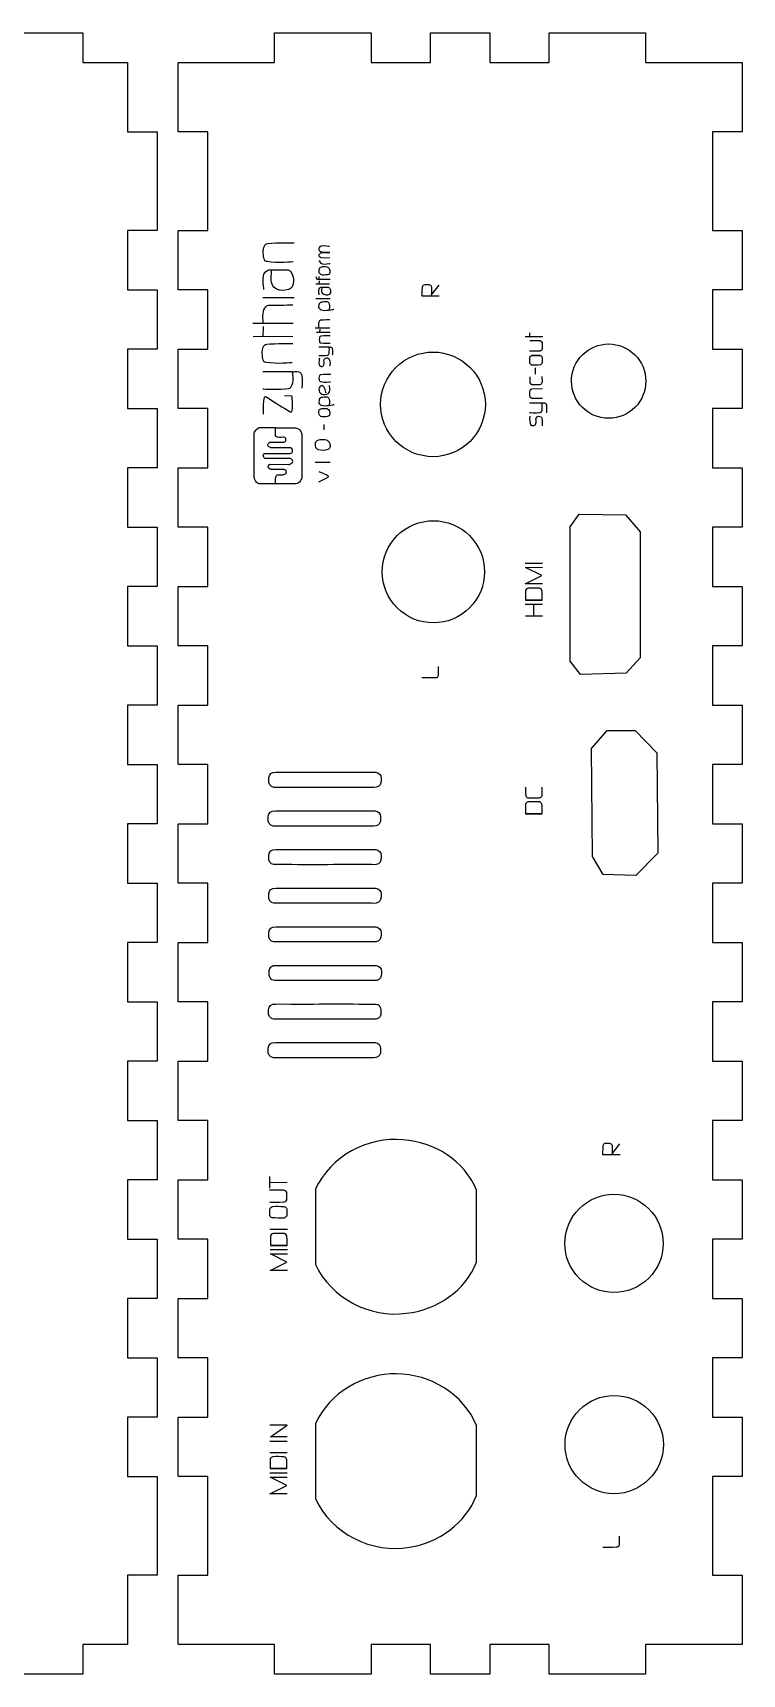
# Model space of a CAD drawing. Extents: x 0 to 409, y 1 to 167.
# Drawn here: x 142.4 to 214, y 0.6 to 166.6 of the extents above; entities that cross this region are included whole.
import ezdxf

# ---------------------------------------------------------------- set-up
doc = ezdxf.new("R2010")
doc.units = 0
doc.layers.add('Imprimir', color=7, linetype='CONTINUOUS')

msp = doc.modelspace()

# ---------------------------------------------------------------- linework, layer by layer
at = {"layer": 'Imprimir', "color": 5}
msp.add_lwpolyline([(139.915417, 166.614124), (147.41545, 166.614124), (147.41545, 163.614119), (151.915467, 163.614119), (151.915467, 156.614108), (154.915461, 156.614108), (154.915461, 146.614091), (151.915467, 146.614091), (151.915467, 140.614081), (154.915461, 140.614081), (154.915461, 134.614078), (151.915467, 134.614078), (151.915467, 128.61407), (154.915461, 128.61407), (154.915461, 122.614062), (151.915467, 122.614062), (151.915467, 116.614052), (154.915461, 116.614052), (154.915461, 110.614041), (151.915467, 110.614041), (151.915467, 104.614033), (154.915461, 104.614033), (154.915461, 98.614023), (151.915467, 98.614023), (151.915467, 92.614012), (154.915461, 92.614012), (154.915461, 86.614002), (151.915467, 86.614002), (151.915467, 80.613994), (154.915461, 80.613994), (154.915461, 74.613983), (151.915467, 74.613983), (151.915467, 68.613973), (154.915461, 68.613973), (154.915461, 62.613962), (151.915467, 62.613962), (151.915467, 56.613952), (154.915461, 56.613952), (154.915461, 50.613944), (151.915467, 50.613944), (151.915467, 44.613933), (154.915461, 44.613933), (154.915461, 38.613923), (151.915467, 38.613923), (151.915467, 32.613912), (154.915461, 32.613912), (154.915461, 26.613904), (151.915467, 26.613904), (151.915467, 20.613894), (154.915461, 20.613894), (154.915461, 10.613877), (151.915467, 10.613877), (151.915467, 3.613866), (147.41545, 3.613866), (147.41545, 0.61386), (139.915417, 0.61386)], dxfattribs=at)
for points in [[(214.044843, 110.614377), (214.044843, 104.614372), (211.044841, 104.614372), (211.044841, 98.614367), (214.044843, 98.614367), (214.044843, 92.614362), (211.044841, 92.614362), (211.044841, 86.614357), (214.044843, 86.614357), (214.044843, 80.614352), (211.044841, 80.614352), (211.044841, 74.614347), (214.044843, 74.614347), (214.044843, 68.614345), (211.044841, 68.614345), (211.044841, 62.61434), (214.044843, 62.61434), (214.044843, 56.614335), (211.044841, 56.614335), (211.044841, 50.61433), (214.044843, 50.61433), (214.044843, 44.614326), (211.044841, 44.614326), (211.044841, 38.614321), (214.044843, 38.614321), (214.044843, 32.614316), (211.044841, 32.614316), (211.044841, 26.614311), (214.044843, 26.614311), (214.044843, 20.614306), (211.044841, 20.614306), (211.044841, 10.614298), (214.044843, 10.614298), (214.044843, 3.614295), (204.294836, 3.614295), (204.294836, 0.614292), (194.544823, 0.614292), (194.544823, 3.614295), (188.544818, 3.614295), (188.544818, 0.614292), (182.544816, 0.614292), (182.544816, 3.614295), (176.544808, 3.614295), (176.544808, 0.614292), (166.794798, 0.614292), (166.794798, 3.614295), (157.044791, 3.614295), (157.044791, 10.614298), (160.044793, 10.614298), (160.044793, 20.614306), (157.044791, 20.614306), (157.044791, 26.614311), (160.044793, 26.614311), (160.044793, 32.614316), (157.044791, 32.614316), (157.044791, 38.614321), (160.044793, 38.614321), (160.044793, 44.614326), (157.044791, 44.614326), (157.044791, 50.61433), (160.044793, 50.61433), (160.044793, 56.614335), (157.044791, 56.614335), (157.044791, 62.61434), (160.044793, 62.61434), (160.044793, 68.614345), (157.044791, 68.614345), (157.044791, 74.614347), (160.044793, 74.614347), (160.044793, 80.614352), (157.044791, 80.614352), (157.044791, 86.614357), (160.044793, 86.614357), (160.044793, 92.614362), (157.044791, 92.614362), (157.044791, 98.614367), (160.044793, 98.614367), (160.044793, 104.614372), (157.044791, 104.614372), (157.044791, 110.614377), (160.044793, 110.614377), (160.044793, 116.614382), (157.044791, 116.614382), (157.044791, 122.614384), (160.044793, 122.614384), (160.044793, 128.614389), (157.044791, 128.614389), (157.044791, 134.614394), (160.044793, 134.614394), (160.044793, 140.614399), (157.044791, 140.614399), (157.044791, 146.614403), (160.044793, 146.614403), (160.044793, 156.614411), (157.044791, 156.614411), (157.044791, 163.614416), (166.794798, 163.614416), (166.794798, 166.614419), (176.544808, 166.614419), (176.544808, 163.614416), (182.544816, 163.614416), (182.544816, 166.614419), (188.544818, 166.614419), (188.544818, 163.614416), (194.544823, 163.614416), (194.544823, 166.614419), (204.294836, 166.614419), (204.294836, 163.614416), (214.044843, 163.614416), (214.044843, 156.614411), (211.044841, 156.614411), (211.044841, 146.614403), (214.044843, 146.614403), (214.044843, 140.614399), (211.044841, 140.614399), (211.044841, 134.614394), (214.044843, 134.614394), (214.044843, 128.614389), (211.044841, 128.614389), (211.044841, 122.614384), (214.044843, 122.614384), (214.044843, 116.614382), (211.044841, 116.614382), (211.044841, 110.614377), (214.044843, 110.614377)], [(200.555507, 127.631378), (200.555507, 127.631378)], [(182.802756, 123.747224), (182.802756, 123.747224)], [(202.254197, 117.875864), (203.727727, 116.146068), (203.727722, 103.396764), (202.318256, 101.859161), (197.705452, 101.731032), (196.680384, 103.076442), (196.680384, 116.658555), (197.577318, 117.939898), (202.254197, 117.875864)], [(182.844527, 106.93556), (182.844527, 106.93556)], [(205.433193, 93.795143), (205.54004, 83.661915), (203.296015, 81.381116), (199.983406, 81.506364), (198.914822, 83.322955), (198.807962, 94.222484), (200.410837, 96.039064), (203.242596, 96.03912), (205.433193, 93.795143)], [(177.558621, 91.240349), (177.558621, 91.240346)], [(177.502326, 87.333682), (177.502326, 87.333682)], [(177.558621, 83.427058), (177.558621, 83.427058)], [(177.558621, 79.520414), (177.558621, 79.520414)], [(177.558621, 75.613761), (177.558621, 75.613758)], [(177.599512, 71.707128), (177.599512, 71.707125)], [(177.54322, 67.800467), (177.54322, 67.800467)], [(177.502326, 63.893837), (177.502326, 63.893834)], [(187.196239, 49.573961), (187.196239, 49.573961)], [(201.092861, 39.212767), (201.092861, 39.212767)], [(187.196239, 25.764274), (187.196239, 25.764274)], [(201.112284, 18.864291), (201.112284, 18.864291)]]:
    msp.add_lwpolyline(points, close=True, dxfattribs=at)
at = {"layer": 'Imprimir', "color": 7}
for points in [[(171.406795, 144.310595), (171.519048, 144.397887), (172.379657, 144.404378)], [(172.367186, 143.836688), (171.506577, 143.849105)], [(170.957785, 141.965809), (171.057564, 141.716352), (172.404603, 141.716352)], [(170.960926, 141.231579), (172.345556, 141.242022), (172.345556, 141.242022), (172.345556, 141.242022)], [(171.294544, 141.703878), (171.294544, 141.978283)], [(171.313156, 141.231579), (171.325292, 141.538383)], [(165.61941, 139.84457), (168.759135, 139.84457)], [(170.969167, 139.743563), (172.415556, 139.743563)], [(183.443276, 139.991032), (181.709726, 139.991032)], [(182.631165, 140.065906), (183.430785, 141.093533)], [(171.282072, 138.822784), (171.307021, 139.184509)], [(164.596352, 137.234014), (168.68858, 137.234014)], [(165.654688, 135.893459), (165.689966, 136.916514)], [(170.882214, 136.791151), (172.392752, 136.791151)], [(171.031481, 136.32794), (172.416112, 136.338382), (172.416112, 136.338382), (172.416112, 136.338382)], [(171.383712, 136.32794), (171.395847, 136.634744)], [(192.584059, 135.919059), (192.584059, 136.289476)], [(164.63163, 135.893459), (168.653302, 135.928737), (168.653302, 135.928737), (168.653302, 135.928737)], [(172.312883, 134.806706), (171.293985, 134.806706), (171.281849, 134.806706), (171.281849, 134.806706)], [(193.862881, 135.90142), (193.862881, 135.918918)], [(172.628255, 134.02131), (172.628255, 134.02131), (172.628255, 134.02131)], [(192.56642, 134.446226), (193.651214, 134.446226)], [(168.618024, 132.330403), (165.654688, 132.330403), (165.61941, 132.330403), (165.61941, 132.330403)], [(192.584059, 131.835671), (192.584059, 131.227115)], [(193.157323, 132.09142), (193.157323, 132.717615)], [(193.862881, 131.350587), (193.845242, 131.862115)], [(168.547469, 129.860959), (167.806632, 129.896237), (167.806632, 129.896237)], [(169.535246, 130.672348), (169.535246, 130.672348), (169.535246, 130.672348)], [(171.294544, 129.181481), (171.319492, 129.543205)], [(192.786906, 130.609754), (193.8717, 130.636283)], [(192.804545, 131.041921), (193.615937, 131.041921)], [(193.862881, 129.630809), (192.8751, 129.630809)], [(192.5576, 129.189837), (193.818784, 129.189837)], [(165.303451, 126.712093), (166.902519, 126.703344)], [(166.900787, 125.810336), (166.900787, 126.667925), (168.854972, 126.667925)], [(171.818393, 126.44988), (171.818393, 126.986215)], [(164.7292, 121.623344), (164.7292, 126.084826)], [(166.314605, 125.215045), (167.741809, 125.215045)], [(168.439744, 124.65362), (166.416615, 124.65362)], [(169.535238, 126.049491), (169.535238, 121.543842)], [(165.789356, 124.061716), (168.342564, 124.061716)], [(168.413238, 123.558118), (165.807023, 123.558118)], [(166.363608, 123.001548), (168.280721, 122.95738)], [(167.741809, 122.46256), (166.451952, 122.453811)], [(167.04387, 121.923656), (167.653459, 121.923656)], [(168.907979, 120.987271), (165.223941, 120.987271)], [(193.854293, 110.872802), (192.101893, 110.872802), (193.810639, 111.727174), (192.145547, 112.550359), (193.866767, 112.556568)], [(192.134267, 108.821329), (193.854062, 108.821329)], [(193.007392, 107.648357), (193.007392, 108.803718)], [(192.143086, 107.639523), (193.862881, 107.639523)], [(183.373415, 101.790423), (183.373415, 102.510428)], [(201.710397, 53.154872), (199.97685, 53.154872)], [(200.898286, 53.229845), (201.697906, 54.257481)], [(166.330452, 49.777829), (166.330452, 50.931545)], [(166.330452, 50.345333), (168.082852, 50.357807)], [(166.293035, 49.553324), (166.293035, 49.553324), (166.293035, 49.553324)], [(168.089089, 41.43367), (166.336689, 41.43367), (168.045435, 42.288044), (166.380343, 43.111233), (168.10156, 43.11747)], [(168.082852, 24.611202), (166.367872, 24.617439), (168.082852, 25.796098), (166.317981, 25.796101), (166.317981, 25.796101), (166.317981, 25.796101)], [(168.07038, 18.848868), (166.317981, 18.848868), (168.026723, 19.703242), (166.361635, 20.52643), (168.082852, 20.532667)], [(201.661387, 13.861879), (201.661387, 14.581905)]]:
    msp.add_lwpolyline(points, dxfattribs=at)
for points in [[(171.481634, 142.165453), (171.481631, 142.16534)], [(192.601698, 133.20267), (192.601698, 133.20267)], [(192.764159, 133.97881), (193.615928, 133.97881)], [(171.469163, 127.821988), (171.46916, 127.821875)], [(171.194764, 124.454371), (171.194764, 124.454287)], [(192.163186, 109.243025), (193.834515, 109.243025)], [(192.163186, 109.243025), (192.163186, 109.243025)], [(192.163186, 87.62167), (193.834515, 87.62167)], [(192.163186, 87.62167), (192.163186, 87.62167)], [(166.567431, 46.759466), (166.567431, 46.759463)], [(166.380343, 43.984312), (168.051669, 43.984312)], [(166.380343, 43.984312), (166.380343, 43.984312)], [(166.361635, 21.39951), (168.032961, 21.39951)], [(166.361635, 21.39951), (166.361635, 21.39951)]]:
    msp.add_lwpolyline(points, close=True, dxfattribs=at)
for points in [[(165.760521, 143.689848), (165.636572, 144.02033), (165.600956, 144.715556), (165.760521, 145.030403)], [(165.760521, 145.030403), (165.855167, 145.217149), (165.905499, 145.287056), (166.113299, 145.312625)], [(166.113299, 145.312625), (166.95985, 145.416822), (168.759135, 145.383181), (168.759135, 145.383181)], [(171.331961, 144.572667), (171.272372, 144.682536), (171.269115, 144.795001), (171.319486, 144.909414)], [(171.319486, 144.909414), (171.351668, 144.98251), (171.430837, 145.033761), (171.506574, 145.059077)], [(171.481631, 144.460399), (171.422757, 144.481001), (171.36169, 144.517831), (171.331961, 144.572667)], [(172.379657, 144.404378), (172.379657, 144.404378), (171.752554, 144.365713), (171.481631, 144.460399)], [(171.506574, 145.059077), (171.774807, 145.148767), (172.354711, 145.034241), (172.354711, 145.034241)], [(166.078021, 143.478181), (165.841423, 143.525482), (165.845247, 143.463788), (165.760521, 143.689848)], [(168.68858, 143.442903), (168.68858, 143.442903), (167.033329, 143.28723), (166.078021, 143.478181)], [(171.307015, 142.352425), (171.307015, 142.352425), (171.246834, 142.662813), (171.319489, 142.788966)], [(171.344435, 143.973819), (171.289277, 144.08112), (171.301562, 144.228779), (171.406795, 144.310595)], [(171.294544, 143.599706), (171.294544, 143.599706), (171.411313, 143.334361), (171.531523, 143.275433)], [(171.319489, 142.788966), (171.370738, 142.877951), (171.440481, 142.909362), (171.581414, 142.951103)], [(171.506577, 143.849105), (171.506577, 143.849105), (171.375606, 143.91317), (171.344435, 143.973819)], [(171.531523, 143.275433), (171.796673, 143.145441), (172.417077, 143.300268), (172.417077, 143.300268)], [(171.581414, 142.951103), (171.72235, 142.992844), (171.834093, 142.986127), (172.080318, 142.951046)], [(172.080318, 142.951046), (172.192287, 142.935242), (172.321327, 142.797179), (172.354714, 142.689116)], [(165.725244, 140.655987), (165.725244, 140.655987), (165.509042, 141.73814), (165.725244, 142.208209)], [(165.725244, 142.208209), (165.815848, 142.4052), (166.002905, 142.615371), (166.219132, 142.631543)], [(166.219132, 142.631543), (166.860996, 142.679549), (167.465254, 142.653274), (168.159413, 142.631543)], [(166.536632, 141.185154), (166.363486, 141.609983), (166.501355, 142.560987), (166.501355, 142.560987)], [(166.995244, 140.691265), (166.790655, 140.784088), (166.621423, 140.9771), (166.536632, 141.185154)], [(168.159413, 142.631543), (168.392712, 142.624205), (168.539764, 142.322284), (168.618024, 142.102376)], [(168.618024, 142.102376), (168.748188, 141.736616), (168.764136, 141.281448), (168.582746, 140.938209)], [(171.481631, 142.16534), (171.389562, 142.213572), (171.307015, 142.352425), (171.307015, 142.352425)], [(172.142681, 142.140335), (171.875038, 142.122273), (171.676963, 142.063006), (171.481634, 142.165453)], [(172.34224, 142.265049), (172.307295, 142.184079), (172.230672, 142.14629), (172.142681, 142.140335)], [(172.354714, 142.689116), (172.396466, 142.554016), (172.398275, 142.394899), (172.34224, 142.265049)], [(181.809678, 141.065508), (181.836235, 141.097597), (181.86917, 141.130589), (181.90963, 141.140467)], [(181.90963, 141.140467), (182.060133, 141.177212), (182.230849, 141.166431), (182.387531, 141.152884)], [(182.387531, 141.152884), (182.433572, 141.148933), (182.477557, 141.126073), (182.515595, 141.099798)], [(168.194691, 140.655987), (167.812531, 140.537905), (167.359499, 140.526024), (166.995244, 140.691265)], [(168.582746, 140.938209), (168.508017, 140.796788), (168.347503, 140.703203), (168.194691, 140.655987)], [(171.301732, 140.120696), (171.301732, 140.120696), (171.219238, 140.533587), (171.301732, 140.71294)], [(171.301732, 140.71294), (171.336304, 140.788124), (171.407678, 140.868303), (171.49018, 140.874484)], [(171.49018, 140.874484), (171.73509, 140.892546), (171.965648, 140.882668), (172.230511, 140.874484)], [(171.531526, 139.409016), (171.719226, 139.423692), (171.892581, 139.448471), (172.105266, 139.433852)], [(171.611324, 140.322711), (171.545258, 140.484763), (171.597862, 140.847616), (171.597862, 140.847616)], [(171.78631, 140.134243), (171.708247, 140.169634), (171.643675, 140.243294), (171.611324, 140.322711)], [(172.24397, 140.120696), (172.098152, 140.075654), (171.925296, 140.071082), (171.78631, 140.134243)], [(172.230511, 140.874484), (172.319527, 140.870815), (172.375638, 140.756486), (172.405497, 140.672582)], [(172.392035, 140.228336), (172.363522, 140.174403), (172.302277, 140.138674), (172.24397, 140.120696)], [(172.405497, 140.672582), (172.455163, 140.532995), (172.461247, 140.359315), (172.392035, 140.228336)], [(181.709726, 139.991032), (181.709726, 139.991032), (181.713677, 140.536934), (181.728466, 140.809392)], [(181.728466, 140.809392), (181.730441, 140.845911), (181.728183, 140.883447), (181.737835, 140.918696)], [(181.737835, 140.918696), (181.75237, 140.97119), (181.774948, 141.023542), (181.809678, 141.065508)], [(182.515595, 141.099798), (182.556819, 141.07135), (182.593739, 141.0339), (182.618671, 140.990466)], [(182.618671, 140.990466), (182.637043, 140.958462), (182.648005, 140.921124), (182.649904, 140.884265)], [(182.649904, 140.884265), (182.663846, 140.613755), (182.631165, 140.065906), (182.631165, 140.065906)], [(165.654688, 137.234014), (165.654688, 137.234014), (165.5387, 138.19024), (165.725244, 138.609848)], [(165.725244, 138.609848), (165.813065, 138.807403), (165.967689, 139.071874), (166.183855, 139.068459)], [(166.183855, 139.068459), (166.971068, 139.056041), (168.653302, 139.103737), (168.653302, 139.103737)], [(171.494106, 138.573356), (171.394588, 138.618117), (171.282072, 138.822784), (171.282072, 138.822784)], [(171.307021, 139.184509), (171.307021, 139.184509), (171.426017, 139.400747), (171.531526, 139.409016)], [(172.791255, 138.635615), (172.791255, 138.635615), (171.858167, 138.409583), (171.494106, 138.573356)], [(172.105266, 139.433852), (172.208294, 139.426796), (172.269421, 139.29387), (172.304826, 139.19687)], [(172.304826, 139.19687), (172.37467, 139.005495), (172.304826, 138.585718), (172.304826, 138.585718)], [(171.272872, 136.791151), (171.272872, 136.791151), (171.230056, 137.213666), (171.298921, 137.399086)], [(171.298921, 137.399086), (171.331337, 137.486378), (171.388413, 137.603246), (171.468203, 137.60175)], [(171.468203, 137.60175), (171.758782, 137.596106), (172.379736, 137.617272), (172.379736, 137.617272)], [(165.654688, 133.49457), (165.530739, 133.825052), (165.495122, 134.520278), (165.654688, 134.835126)], [(165.654688, 134.835126), (165.749334, 135.021872), (165.799666, 135.091778), (166.007466, 135.117348)], [(166.007466, 135.117348), (166.854017, 135.221544), (168.653302, 135.187903), (168.653302, 135.187903)], [(171.383943, 135.304772), (171.340803, 135.44275), (171.328407, 135.732987), (171.383943, 135.86439)], [(171.383943, 135.86439), (171.416887, 135.942368), (171.434404, 135.971522), (171.506729, 135.982218)], [(171.49445, 135.216464), (171.412103, 135.236502), (171.413432, 135.210255), (171.383943, 135.304772)], [(172.403067, 135.202071), (172.403067, 135.202071), (171.82695, 135.137075), (171.49445, 135.216464)], [(171.506729, 135.982218), (171.801375, 136.025708), (172.427623, 136.011625), (172.427623, 136.011625)], [(172.288618, 134.806762), (172.288618, 134.806762), (172.456503, 134.849406), (172.53121, 134.806762)], [(172.300748, 134.205064), (172.358332, 134.389327), (172.312883, 134.806706), (172.312883, 134.806706)], [(172.53121, 134.806762), (172.56819, 134.785596), (172.600341, 134.740468), (172.61612, 134.689781)], [(172.61612, 134.689781), (172.679893, 134.484916), (172.628255, 134.02131), (172.628255, 134.02131)], [(192.125448, 135.90142), (192.160725, 135.90142), (193.862881, 135.90142), (193.862881, 135.90142)], [(193.571839, 135.469282), (193.244253, 135.469282), (192.575239, 135.460533), (192.575239, 135.460533)], [(193.739409, 135.407531), (193.690457, 135.441398), (193.631368, 135.469282), (193.571839, 135.469282)], [(193.651214, 134.446226), (193.651214, 134.446226), (193.727792, 134.492595), (193.757048, 134.525587)], [(193.853861, 135.275254), (193.849712, 135.33342), (193.787355, 135.374342), (193.739409, 135.407531)], [(193.757048, 134.525587), (193.799872, 134.573875), (193.854538, 134.628767), (193.853861, 134.693283)], [(193.853861, 134.693283), (193.851039, 134.951206), (193.86865, 135.067002), (193.853861, 135.275254)], [(165.972188, 133.282903), (165.73559, 133.330204), (165.739414, 133.26851), (165.654688, 133.49457)], [(168.582746, 133.247626), (168.582746, 133.247626), (166.927496, 133.091952), (165.972188, 133.282903)], [(171.331961, 133.696444), (171.331961, 133.696444), (171.213887, 133.235264), (171.307012, 133.035394)], [(171.281849, 133.987866), (171.281849, 133.987866), (171.88699, 133.948778), (172.167319, 134.004517)], [(171.307012, 133.035394), (171.347054, 132.949458), (171.437176, 132.870125), (171.53152, 132.860784)], [(171.53152, 132.860784), (171.651789, 132.84893), (171.722054, 132.9299), (171.78097, 133.035423)], [(171.78097, 133.035423), (171.872535, 133.199422), (171.710646, 133.422349), (171.805919, 133.584204)], [(171.805919, 133.584204), (171.868228, 133.690065), (172.023992, 133.765532), (172.142681, 133.733866)], [(172.142681, 133.733866), (172.272034, 133.69935), (172.341303, 133.537863), (172.37966, 133.409593)], [(172.167319, 134.004517), (172.23523, 134.018064), (172.273609, 134.118253), (172.300748, 134.205064)], [(172.37966, 133.409593), (172.427364, 133.250053), (172.354711, 132.91068), (172.354711, 132.91068)], [(192.601698, 133.20267), (192.540822, 133.402343), (192.610503, 133.828865), (192.610503, 133.828865)], [(192.681064, 133.088116), (192.650367, 133.122971), (192.615244, 133.158249), (192.601698, 133.20267)], [(192.610503, 133.828865), (192.610503, 133.828865), (192.614708, 133.881443), (192.62992, 133.901283)], [(192.62992, 133.901283), (192.661376, 133.94229), (192.764159, 133.97881), (192.764159, 133.97881)], [(192.769259, 133.008727), (192.729742, 133.011549), (192.707201, 133.058427), (192.681064, 133.088116)], [(193.633567, 133.026225), (193.357105, 132.989028), (193.056959, 132.996394), (192.769259, 133.008727)], [(193.615928, 133.97881), (193.615928, 133.97881), (193.705886, 133.97881), (193.7394, 133.952281)], [(193.74822, 133.096781), (193.717573, 133.064015), (193.67804, 133.032208), (193.633567, 133.026225)], [(193.7394, 133.952281), (193.794885, 133.910089), (193.833581, 133.836683), (193.836414, 133.767058)], [(193.836414, 133.264364), (193.829923, 133.20157), (193.791332, 133.142896), (193.74822, 133.096781)], [(193.836414, 133.767058), (193.843046, 133.604357), (193.853235, 133.427037), (193.836414, 133.264364)], [(168.547469, 132.330403), (168.547469, 132.330403), (169.035741, 132.420404), (169.253024, 132.330403)], [(168.582746, 131.060403), (168.750228, 131.449362), (168.618024, 132.330403), (168.618024, 132.330403)], [(169.253024, 132.330403), (169.360573, 132.285869), (169.454079, 132.190449), (169.499969, 132.083459)], [(169.499969, 132.083459), (169.685448, 131.651038), (169.535246, 130.672348), (169.535246, 130.672348)], [(171.351657, 131.389108), (171.305708, 131.527001), (171.292506, 131.817013), (171.351657, 131.948331)], [(171.351657, 131.948331), (171.386743, 132.026252), (171.4054, 132.055406), (171.482433, 132.066074)], [(171.469355, 131.300885), (171.381649, 131.320923), (171.383065, 131.294676), (171.351657, 131.389108)], [(172.4371, 131.286492), (172.4371, 131.286492), (171.82349, 131.22158), (171.469355, 131.300885)], [(171.482433, 132.066074), (171.796253, 132.109536), (172.463254, 132.095453), (172.463254, 132.095453)], [(192.584059, 131.227115), (192.584059, 131.227115), (192.63583, 131.120802), (192.681073, 131.086004)], [(193.783506, 131.121281), (193.837498, 131.181508), (193.862881, 131.350587), (193.862881, 131.350587)], [(165.689966, 128.061792), (165.689966, 128.061792), (165.592633, 130.012174), (165.901632, 129.825681)], [(165.61941, 130.601792), (165.61941, 130.601792), (167.379388, 130.51927), (168.194691, 130.63707)], [(165.901632, 129.825681), (166.971523, 129.179928), (167.620112, 128.711101), (168.37108, 128.273459)], [(168.194691, 130.63707), (168.392198, 130.665603), (168.503823, 130.8771), (168.582746, 131.060403)], [(168.37108, 128.273459), (168.75583, 128.049233), (168.547469, 129.860959), (168.547469, 129.860959)], [(171.269598, 130.565837), (171.254951, 130.374575), (171.386717, 130.156276), (171.556468, 130.066925)], [(171.56894, 130.940007), (171.409862, 130.954401), (171.281798, 130.725095), (171.269598, 130.565837)], [(171.319492, 129.543205), (171.319492, 129.543205), (171.438488, 129.759444), (171.544, 129.767713)], [(171.544, 129.767713), (171.7317, 129.782388), (171.905052, 129.807167), (172.117738, 129.792548)], [(171.556468, 130.066925), (171.741002, 129.969784), (171.994263, 130.022192), (172.180098, 130.116822)], [(171.99301, 130.154244), (171.99301, 130.154244), (171.865369, 130.913281), (171.56894, 130.940007)], [(172.117738, 129.792548), (172.220766, 129.785493), (172.281892, 129.652566), (172.3173, 129.555566)], [(172.180098, 130.116822), (172.248409, 130.15162), (172.30248, 130.219804), (172.329769, 130.291432)], [(172.3173, 129.555566), (172.387141, 129.364191), (172.3173, 128.944414), (172.3173, 128.944414)], [(172.329769, 130.291432), (172.406736, 130.493504), (172.342243, 130.940007), (172.342243, 130.940007)], [(192.592878, 129.877754), (192.592878, 129.877754), (192.570978, 130.246534), (192.610517, 130.424559)], [(192.689892, 129.683726), (192.626245, 129.732155), (192.592878, 129.877754), (192.592878, 129.877754)], [(192.610517, 130.424559), (192.620225, 130.468276), (192.6327, 130.515463), (192.663434, 130.548032)], [(192.663434, 130.548032), (192.695003, 130.581503), (192.786906, 130.609754), (192.786906, 130.609754)], [(192.681073, 131.086004), (192.715713, 131.059475), (192.804545, 131.041921), (192.804545, 131.041921)], [(192.8751, 129.630809), (192.8751, 129.630809), (192.729872, 129.653387), (192.689892, 129.683726)], [(193.615937, 131.041921), (193.615937, 131.041921), (193.742251, 131.075251), (193.783506, 131.121281)], [(171.294544, 128.00896), (171.294544, 128.00896), (171.234362, 128.319348), (171.307018, 128.445502)], [(171.506577, 128.932053), (171.40706, 128.976813), (171.294544, 129.181481), (171.294544, 129.181481)], [(171.46916, 127.821875), (171.377091, 127.870107), (171.294544, 128.00896), (171.294544, 128.00896)], [(171.307018, 128.445502), (171.358264, 128.534486), (171.428009, 128.565898), (171.568943, 128.607638)], [(172.130206, 127.79687), (171.862564, 127.778808), (171.664489, 127.719541), (171.469163, 127.821988)], [(172.803727, 128.994311), (172.803727, 128.994311), (171.870641, 128.768279), (171.506577, 128.932053)], [(171.568943, 128.607638), (171.709876, 128.649379), (171.821619, 128.642662), (172.067847, 128.607582)], [(172.067847, 128.607582), (172.179815, 128.591777), (172.308853, 128.453714), (172.342243, 128.345651)], [(172.329769, 127.921584), (172.294824, 127.840615), (172.218198, 127.802825), (172.130206, 127.79687)], [(172.342243, 128.345651), (172.383992, 128.210552), (172.385801, 128.051435), (172.329769, 127.921584)], [(192.587555, 127.832348), (192.587555, 127.832348), (192.540681, 127.359711), (192.607565, 127.110113)], [(192.56642, 128.210865), (192.56642, 128.210865), (193.228431, 128.163056), (193.5542, 128.210865)], [(193.308803, 127.784145), (193.355079, 127.819648), (193.419501, 127.829441), (193.477834, 127.829441)], [(193.477834, 127.829441), (193.56657, 127.829441), (193.664566, 127.814484), (193.734964, 127.760523)], [(193.5542, 128.210865), (193.614935, 128.219896), (193.682448, 128.225823), (193.730589, 128.263781)], [(193.730589, 128.263781), (193.778056, 128.301345), (193.816486, 128.360697), (193.82138, 128.421036)], [(193.82138, 129.189837), (193.82138, 129.189837), (194.023533, 129.223591), (194.109825, 129.181088)], [(193.82138, 128.421036), (193.843619, 128.695017), (193.82138, 129.189837), (193.82138, 129.189837)], [(194.109825, 129.181088), (194.184789, 129.144174), (194.259505, 129.070119), (194.268575, 128.987061)], [(194.268575, 128.987061), (194.298573, 128.712374), (194.286214, 128.193311), (194.286214, 128.193311)], [(164.7292, 126.084826), (164.7292, 126.084826), (164.806469, 126.332871), (164.888223, 126.429391)], [(164.888223, 126.429391), (164.996441, 126.557153), (165.303451, 126.712093), (165.303451, 126.712093)], [(168.854972, 126.667925), (168.854972, 126.667925), (169.185593, 126.599119), (169.305537, 126.491226)], [(169.305537, 126.491226), (169.42893, 126.380228), (169.535238, 126.049491), (169.535238, 126.049491)], [(192.607565, 127.110113), (192.623962, 127.048871), (192.650674, 126.984948), (192.699553, 126.94538)], [(192.699553, 126.94538), (192.72721, 126.923085), (192.761328, 126.919134), (192.801567, 126.913856)], [(192.801567, 126.913856), (192.868496, 126.905107), (192.93888, 126.896358), (193.004084, 126.913856)], [(193.004084, 126.913856), (193.064663, 126.930225), (193.128838, 126.958193), (193.167014, 127.007949)], [(193.167014, 127.007949), (193.210013, 127.063998), (193.212647, 127.142597), (193.221867, 127.212645)], [(193.221867, 127.212645), (193.240183, 127.351752), (193.185556, 127.498028), (193.221867, 127.633551)], [(193.221867, 127.633551), (193.236881, 127.689544), (193.26282, 127.748867), (193.308803, 127.784145)], [(193.734964, 127.760523), (193.775855, 127.72914), (193.799003, 127.676421), (193.812279, 127.626608)], [(193.812279, 127.626608), (193.876526, 127.385562), (193.844601, 126.878211), (193.844601, 126.878211)], [(166.150753, 124.807121), (166.110073, 124.877564), (166.119618, 124.976031), (166.150753, 125.051187)], [(166.150753, 125.051187), (166.18031, 125.122561), (166.314605, 125.215045), (166.314605, 125.215045)], [(166.416615, 124.65362), (166.416615, 124.65362), (166.201917, 124.718503), (166.150753, 124.807121)], [(167.052707, 125.722622), (166.996226, 125.737862), (166.900787, 125.810336), (166.900787, 125.810336)], [(167.777146, 125.722622), (167.777146, 125.722622), (167.285958, 125.660109), (167.052707, 125.722622)], [(167.741809, 125.215045), (167.741809, 125.215045), (167.885691, 125.284754), (167.9185, 125.351556)], [(167.9185, 125.581256), (167.893015, 125.642809), (167.777146, 125.722622), (167.777146, 125.722622)], [(167.9185, 125.351556), (167.952251, 125.420277), (167.9478, 125.510503), (167.9185, 125.581256)], [(168.589932, 124.485754), (168.563121, 124.555887), (168.439744, 124.65362), (168.439744, 124.65362)], [(170.970256, 124.641372), (170.970256, 124.641372), (170.886583, 125.000556), (170.945308, 125.165204)], [(170.945308, 125.165204), (170.982891, 125.270558), (171.067318, 125.369844), (171.169815, 125.414661)], [(171.194764, 124.454287), (171.102957, 124.486855), (170.970256, 124.641372), (170.970256, 124.641372)], [(171.169815, 125.414661), (171.451719, 125.537935), (171.810731, 125.525179), (172.092787, 125.402243)], [(172.092787, 125.402243), (172.208701, 125.351725), (172.306101, 125.244565), (172.354711, 125.127838)], [(172.367186, 124.666377), (172.332362, 124.578972), (172.254308, 124.503365), (172.167623, 124.466789)], [(172.354711, 125.127838), (172.413862, 124.985796), (172.424138, 124.809322), (172.367186, 124.666377)], [(165.674506, 123.752485), (165.654863, 123.811187), (165.643346, 123.880275), (165.665672, 123.938018)], [(165.665672, 123.938018), (165.686698, 123.992402), (165.789356, 124.061716), (165.789356, 124.061716)], [(165.807023, 123.558118), (165.807023, 123.558118), (165.699395, 123.678119), (165.674506, 123.752485)], [(166.17808, 122.824848), (166.210147, 122.904012), (166.363608, 123.001548), (166.363608, 123.001548)], [(168.280721, 122.95738), (168.280721, 122.95738), (168.535751, 123.044671), (168.598768, 123.151746)], [(168.342564, 124.061716), (168.342564, 124.061716), (168.542959, 124.134698), (168.589932, 124.22072)], [(168.607602, 123.36378), (168.574308, 123.449124), (168.413238, 123.558118), (168.413238, 123.558118)], [(168.589932, 124.22072), (168.632268, 124.298246), (168.621462, 124.403233), (168.589932, 124.485754)], [(168.598768, 123.151746), (168.634647, 123.212706), (168.633307, 123.297881), (168.607602, 123.36378)], [(170.907893, 123.182057), (172.404603, 123.206893), (172.404603, 123.206893), (172.404603, 123.206893)], [(172.167623, 124.466789), (171.868804, 124.340749), (171.500411, 124.345857), (171.194764, 124.454371)], [(164.967737, 121.163942), (164.853572, 121.293313), (164.7292, 121.623344), (164.7292, 121.623344)], [(166.186914, 122.603981), (166.148549, 122.666889), (166.150414, 122.756551), (166.17808, 122.824848)], [(166.451952, 122.453811), (166.451952, 122.453811), (166.239783, 122.517283), (166.186914, 122.603981)], [(166.911353, 120.925324), (166.911353, 120.925324), (166.847204, 121.465638), (166.920187, 121.720456)], [(166.920187, 121.720456), (166.942031, 121.796685), (167.04387, 121.923656), (167.04387, 121.923656)], [(167.653459, 121.923656), (167.653459, 121.923656), (167.904211, 121.982584), (167.962673, 122.08266)], [(167.95384, 122.312361), (167.912584, 122.388505), (167.741809, 122.46256), (167.741809, 122.46256)], [(167.962673, 122.08266), (168.001321, 122.148813), (167.990331, 122.244995), (167.95384, 122.312361)], [(169.535238, 121.543842), (169.535238, 121.543842), (169.416538, 121.261817), (169.305537, 121.163942)], [(171.282072, 121.211412), (171.282072, 121.211412), (172.038874, 121.550672), (172.254934, 121.697822)], [(172.254934, 121.697822), (172.396884, 121.794512), (171.307015, 122.209209), (171.307015, 122.209209)], [(165.223941, 120.987271), (165.223941, 120.987271), (165.036373, 121.086162), (164.967737, 121.163942)], [(169.305537, 121.163942), (169.19676, 121.068043), (168.907979, 120.987271), (168.907979, 120.987271)], [(192.113298, 112.984784), (193.853223, 112.984784), (193.878169, 112.978575), (193.878169, 112.978575)], [(192.156949, 110.190925), (192.149499, 109.849944), (192.163186, 109.243025), (192.163186, 109.243025)], [(192.256732, 110.365536), (192.208031, 110.319477), (192.158569, 110.264924), (192.156949, 110.190925)], [(192.418874, 110.446618), (192.369375, 110.443796), (192.300629, 110.407079), (192.256732, 110.365536)], [(193.57259, 110.446618), (193.206432, 110.452263), (192.802053, 110.469196), (192.418874, 110.446618)], [(193.759678, 110.303193), (193.712773, 110.366242), (193.651161, 110.445405), (193.57259, 110.446618)], [(193.828278, 110.122345), (193.823423, 110.186635), (193.798162, 110.251462), (193.759678, 110.303193)], [(193.834515, 109.243025), (193.834515, 109.243025), (193.850968, 109.82175), (193.828278, 110.122345)], [(181.663913, 101.401662), (181.663913, 101.401662), (182.599093, 101.393477), (183.064204, 101.406177)], [(183.064204, 101.406177), (183.10897, 101.406177), (183.155771, 101.410128), (183.196721, 101.42819)], [(183.196721, 101.42819), (183.229315, 101.442584), (183.256758, 101.468012), (183.280651, 101.494456)], [(183.280651, 101.494456), (183.30639, 101.522932), (183.32623, 101.556856), (183.342494, 101.591625)], [(183.342494, 101.591625), (183.356888, 101.622416), (183.368205, 101.65521), (183.373415, 101.688823)], [(183.373415, 101.688823), (183.378608, 101.722294), (183.373415, 101.756556), (183.373415, 101.790423)], [(192.169545, 90.33971), (192.169545, 90.33971), (192.145556, 89.753052), (192.169545, 89.475405)], [(193.82197, 89.49257), (193.850957, 89.791787), (193.82197, 90.33971), (193.82197, 90.33971)], [(192.156949, 88.56959), (192.149499, 88.228601), (192.163186, 87.62167), (192.163186, 87.62167)], [(192.256732, 88.744207), (192.208031, 88.698137), (192.158569, 88.643594), (192.156949, 88.56959)], [(192.169545, 89.475405), (192.173976, 89.42417), (192.214712, 89.381512), (192.24892, 89.343113)], [(192.24892, 89.343113), (192.280994, 89.307113), (192.315502, 89.258669), (192.363573, 89.254919)], [(192.418874, 88.825278), (192.369375, 88.822371), (192.300629, 88.785733), (192.256732, 88.744207)], [(192.363573, 89.254919), (192.733744, 89.22603), (193.144092, 89.241203), (193.536562, 89.254919)], [(193.57259, 88.825278), (193.206432, 88.831007), (192.802053, 88.847855), (192.418874, 88.825278)], [(193.536562, 89.254919), (193.606397, 89.257459), (193.677952, 89.288334), (193.730589, 89.334294)], [(193.759678, 88.681844), (193.712773, 88.744892), (193.651161, 88.82405), (193.57259, 88.825278)], [(193.730589, 89.334294), (193.776479, 89.374361), (193.816094, 89.431934), (193.82197, 89.49257)], [(193.828278, 88.50099), (193.823423, 88.565283), (193.798162, 88.630115), (193.759678, 88.681844)], [(193.834515, 87.62167), (193.834515, 87.62167), (193.850968, 88.200395), (193.828278, 88.50099)], [(199.97685, 53.154872), (199.97685, 53.154872), (199.980801, 53.700775), (199.99559, 53.973232)], [(199.99559, 53.973232), (199.997565, 54.009752), (199.995307, 54.047307), (200.004959, 54.082554)], [(200.004959, 54.082554), (200.019494, 54.135056), (200.042072, 54.187382), (200.076802, 54.22936)], [(200.076802, 54.22936), (200.103359, 54.261449), (200.136294, 54.294446), (200.176754, 54.304324)], [(200.176754, 54.304324), (200.327257, 54.341069), (200.497971, 54.33026), (200.654652, 54.316826)], [(200.654652, 54.316826), (200.700694, 54.312875), (200.744678, 54.289959), (200.782716, 54.263726)], [(200.782716, 54.263726), (200.82394, 54.235284), (200.86086, 54.197844), (200.885792, 54.154405)], [(200.885792, 54.154405), (200.904165, 54.122401), (200.915126, 54.085054), (200.917025, 54.048204)], [(200.917025, 54.048204), (200.930967, 53.777706), (200.898286, 53.229845), (200.898286, 53.229845)], [(167.71491, 49.553324), (167.254623, 49.555864), (166.293035, 49.553324), (166.293035, 49.553324)], [(166.293035, 48.368429), (166.293035, 48.368429), (167.22296, 48.343649), (167.71491, 48.368429)], [(167.88329, 49.490959), (167.834287, 49.525325), (167.774761, 49.552991), (167.71491, 49.553324)], [(167.71491, 48.368429), (167.776638, 48.371533), (167.838428, 48.39603), (167.889527, 48.430791)], [(168.020489, 49.328817), (168.012248, 49.399135), (167.941255, 49.450305), (167.88329, 49.490959)], [(167.889527, 48.430791), (167.944334, 48.468087), (168.012412, 48.514662), (168.020489, 48.580462)], [(168.020489, 48.580462), (168.058338, 48.888813), (168.050162, 49.075878), (168.020489, 49.328817)], [(166.330452, 46.990205), (166.300314, 47.210251), (166.300314, 47.443682), (166.330452, 47.657491)], [(166.330452, 47.657491), (166.338665, 47.715747), (166.382663, 47.765297), (166.423998, 47.807162)], [(166.423998, 46.840534), (166.381489, 46.881208), (166.338436, 46.931915), (166.330452, 46.990205)], [(166.423998, 47.807162), (166.472613, 47.856401), (166.529687, 47.913331), (166.598614, 47.919416)], [(166.567431, 46.759463), (166.51255, 46.761438), (166.463681, 46.802567), (166.423998, 46.840534)], [(167.733619, 46.740754), (167.355136, 46.751648), (166.955086, 46.744846), (166.567431, 46.759466)], [(166.598614, 47.919416), (166.971842, 47.952368), (167.35578, 47.916481), (167.746093, 47.919416)], [(167.914472, 46.8343), (167.865227, 46.787592), (167.801462, 46.738801), (167.733619, 46.740754)], [(167.746093, 47.919416), (167.809314, 47.91998), (167.867937, 47.874907), (167.914472, 47.832108)], [(167.914472, 47.832108), (167.963288, 47.787209), (168.015302, 47.72985), (168.020489, 47.663728)], [(168.020489, 47.01515), (168.011317, 46.945876), (167.965171, 46.882387), (167.914472, 46.8343)], [(168.020489, 47.663728), (168.036773, 47.456013), (168.052188, 47.254972), (168.020489, 47.01515)], [(166.330452, 45.618224), (168.070378, 45.618224), (168.095323, 45.611987), (168.095323, 45.611987)], [(166.374106, 44.932232), (166.366656, 44.591243), (166.380343, 43.984312), (166.380343, 43.984312)], [(166.473886, 45.106848), (166.425186, 45.060779), (166.375723, 45.006236), (166.374106, 44.932232)], [(166.636031, 45.18792), (166.586529, 45.185013), (166.517786, 45.148375), (166.473886, 45.106848)], [(167.789744, 45.18792), (167.423589, 45.193649), (167.019207, 45.210497), (166.636031, 45.18792)], [(167.976832, 45.044486), (167.929927, 45.107534), (167.868318, 45.186692), (167.789744, 45.18792)], [(168.045432, 44.863632), (168.040578, 44.927925), (168.015319, 44.992757), (167.976832, 45.044486)], [(168.051669, 43.984312), (168.051669, 43.984312), (168.068123, 44.563037), (168.045432, 44.863632)], [(166.336689, 43.560245), (168.076615, 43.560245), (168.10156, 43.554008), (168.10156, 43.554008)], [(166.305507, 24.1809), (168.045435, 24.1809), (168.07038, 24.174663), (168.07038, 24.174663)], [(166.311744, 23.033422), (168.051669, 23.033422), (168.076615, 23.027184), (168.076615, 23.027184)], [(166.355398, 22.34743), (166.347947, 22.00644), (166.361635, 21.39951), (166.361635, 21.39951)], [(166.455177, 22.522046), (166.406477, 22.475976), (166.357015, 22.421434), (166.355398, 22.34743)], [(166.617323, 22.603117), (166.567821, 22.60021), (166.499074, 22.563572), (166.455177, 22.522046)], [(167.771036, 22.603117), (167.404878, 22.608846), (167.000499, 22.625695), (166.617323, 22.603117)], [(167.958124, 22.459684), (167.911218, 22.522732), (167.849606, 22.60189), (167.771036, 22.603117)], [(168.026723, 22.27883), (168.021869, 22.343123), (167.99661, 22.407955), (167.958124, 22.459684)], [(168.032961, 21.39951), (168.032961, 21.39951), (168.049414, 21.978235), (168.026723, 22.27883)], [(166.317981, 20.975443), (168.057906, 20.975443), (168.082852, 20.969206), (168.082852, 20.969206)], [(199.951888, 13.47313), (199.951888, 13.47313), (200.887065, 13.464804), (201.352175, 13.477561)], [(201.352175, 13.477561), (201.396941, 13.478689), (201.443742, 13.48154), (201.484693, 13.499659)], [(201.484693, 13.499659), (201.517287, 13.51408), (201.54473, 13.539469), (201.568623, 13.565919)], [(201.568623, 13.565919), (201.594362, 13.594412), (201.614202, 13.628318), (201.630466, 13.663099)], [(201.630466, 13.663099), (201.64486, 13.693895), (201.656177, 13.726689), (201.661387, 13.760282)], [(201.661387, 13.760282), (201.666579, 13.793748), (201.661387, 13.828013), (201.661387, 13.861879)]]:
    msp.add_open_spline(points, degree=3, dxfattribs=at)
at = {"layer": 'Imprimir', "color": 5}
for points in [[(197.898666, 134.045188), (198.603303, 134.749789), (199.558998, 135.14563), (200.555507, 135.145629)], [(200.555507, 135.145629), (201.552016, 135.145629), (202.507711, 134.749788), (203.212347, 134.045187)], [(179.061411, 132.779122), (180.053677, 133.771333), (181.399479, 134.328751), (182.802756, 134.328751)], [(182.802756, 134.328751), (185.724927, 134.32875), (188.093813, 131.959994), (188.093813, 129.037988)], [(196.798178, 131.388489), (196.798172, 132.384943), (197.194029, 133.340587), (197.898666, 134.045188)], [(203.212347, 134.045187), (203.916983, 133.340586), (204.31284, 132.384943), (204.312833, 131.388489)], [(177.511696, 129.037988), (177.511696, 130.441185), (178.069145, 131.786912), (179.061411, 132.779122)], [(200.555507, 127.631378), (198.480394, 127.631376), (196.79818, 129.313492), (196.798178, 131.388489)], [(204.312833, 131.388489), (204.312831, 129.313494), (202.63062, 127.631378), (200.555507, 127.631378)], [(179.061411, 125.296853), (178.069145, 126.289063), (177.511696, 127.63479), (177.511696, 129.037988)], [(188.093813, 129.037988), (188.093813, 126.115981), (185.724927, 123.747225), (182.802756, 123.747224)], [(182.802756, 123.747224), (181.399479, 123.747224), (180.053677, 124.304642), (179.061411, 125.296853)], [(179.188801, 115.760772), (180.15836, 116.730277), (181.473364, 117.27494), (182.844527, 117.27494)], [(182.844527, 117.27494), (184.215691, 117.27494), (185.530695, 116.730277), (186.500254, 115.760772)], [(177.674552, 112.10525), (177.674551, 113.476336), (178.219243, 114.791267), (179.188801, 115.760772)], [(186.500254, 115.760772), (187.469812, 114.791267), (188.014504, 113.476336), (188.014503, 112.10525)], [(179.188801, 108.449727), (178.219243, 109.419232), (177.674551, 110.734163), (177.674552, 112.10525)], [(188.014503, 112.10525), (188.014504, 110.734163), (187.469812, 109.419232), (186.500254, 108.449727)], [(182.844527, 106.93556), (181.473364, 106.93556), (180.15836, 107.480222), (179.188801, 108.449727)], [(186.500254, 108.449727), (185.530695, 107.480222), (184.215691, 106.93556), (182.844527, 106.93556)], [(166.200822, 91.052849), (166.164695, 91.360974), (166.287365, 91.717776), (166.616834, 91.806402)], [(166.616834, 91.806402), (167.033753, 91.861941), (167.460318, 91.819808), (167.881379, 91.832959)], [(167.881379, 91.832959), (170.929814, 91.830984), (173.978454, 91.837023), (177.026765, 91.829911)], [(177.026765, 91.829911), (177.321924, 91.805894), (177.564906, 91.536491), (177.558621, 91.240349)], [(166.732678, 90.301249), (166.3608, 90.326198), (166.149285, 90.710567), (166.200822, 91.052849)], [(176.341018, 90.298201), (173.138265, 90.300177), (169.935305, 90.294137), (166.732678, 90.301249)], [(177.297788, 90.399144), (177.008844, 90.228738), (176.660059, 90.322568), (176.341018, 90.298201)], [(177.558621, 91.240346), (177.56277, 90.942472), (177.594119, 90.578383), (177.297788, 90.399144)], [(166.676383, 86.394596), (166.304502, 86.419545), (166.09299, 86.80392), (166.144527, 87.146199)], [(166.144527, 87.146199), (166.1084, 87.454324), (166.231079, 87.811118), (166.56054, 87.899744)], [(166.56054, 87.899744), (166.977458, 87.955285), (167.404023, 87.91315), (167.825084, 87.926301)], [(176.284723, 86.391548), (173.08197, 86.393524), (169.87901, 86.387484), (166.676383, 86.394596)], [(167.825084, 87.926301), (170.873519, 87.924326), (173.922159, 87.930365), (176.97047, 87.923253)], [(177.241494, 86.492491), (176.952549, 86.322085), (176.603764, 86.415916), (176.284723, 86.391548)], [(176.97047, 87.923253), (177.265632, 87.899236), (177.508611, 87.629824), (177.502326, 87.333682)], [(177.502326, 87.333682), (177.506475, 87.035811), (177.537818, 86.671727), (177.241494, 86.492491)], [(166.732678, 82.487972), (166.360797, 82.51292), (166.149285, 82.897293), (166.200822, 83.239572)], [(166.200822, 83.239572), (166.164695, 83.547697), (166.287374, 83.904491), (166.616834, 83.993117)], [(166.616834, 83.993117), (167.033753, 84.048658), (167.460318, 84.006522), (167.881379, 84.019674)], [(167.881379, 84.019674), (170.929814, 84.017698), (173.978454, 84.023738), (177.026765, 84.016626)], [(177.026765, 84.016626), (177.321924, 83.992609), (177.564906, 83.723199), (177.558621, 83.427058)], [(177.558621, 83.427058), (177.56277, 83.129187), (177.594113, 82.765103), (177.297788, 82.585866)], [(176.341018, 82.484924), (173.138265, 82.4869), (169.935305, 82.48086), (166.732678, 82.487972)], [(177.297788, 82.585866), (177.008844, 82.415461), (176.660059, 82.509291), (176.341018, 82.484924)], [(166.200822, 79.332931), (166.164695, 79.641053), (166.287374, 79.997846), (166.616834, 80.086475)], [(166.616834, 80.086475), (167.033753, 80.142017), (167.460318, 80.099881), (167.881379, 80.113033)], [(167.881379, 80.113033), (170.929814, 80.111057), (173.978454, 80.117097), (177.026765, 80.109985)], [(177.026765, 80.109985), (177.321924, 80.085967), (177.564906, 79.816555), (177.558621, 79.520414)], [(166.732678, 78.581325), (166.360797, 78.606273), (166.149285, 78.990649), (166.200822, 79.332931)], [(176.341018, 78.578277), (173.138265, 78.580253), (169.935305, 78.574213), (166.732678, 78.581325)], [(177.297788, 78.679219), (177.008846, 78.508814), (176.660059, 78.602644), (176.341018, 78.578277)], [(177.558621, 79.520414), (177.56277, 79.222542), (177.594113, 78.858459), (177.297788, 78.679219)], [(166.732678, 74.674664), (166.360794, 74.699612), (166.149288, 75.084005), (166.200822, 75.426287)], [(166.200822, 75.426287), (166.164695, 75.734406), (166.287379, 76.091191), (166.616834, 76.179814)], [(166.616834, 76.179814), (167.033753, 76.235353), (167.460318, 76.19322), (167.881379, 76.206371)], [(167.881379, 76.206371), (170.929814, 76.204396), (173.978454, 76.210435), (177.026765, 76.203323)], [(177.297788, 74.772564), (177.008849, 74.60215), (176.660059, 74.695983), (176.341018, 74.671616)], [(177.026765, 76.203323), (177.321924, 76.179306), (177.564906, 75.909903), (177.558621, 75.613761)], [(177.558621, 75.613758), (177.56277, 75.315887), (177.594105, 74.951809), (177.297788, 74.772564)], [(176.341018, 74.671616), (173.138265, 74.673591), (169.935305, 74.667552), (166.732678, 74.674664)], [(166.773569, 70.768034), (166.401677, 70.792982), (166.190176, 71.177372), (166.241713, 71.519654)], [(166.241713, 71.519654), (166.205586, 71.827773), (166.328271, 72.184558), (166.657726, 72.273181)], [(166.657726, 72.273181), (167.074644, 72.32872), (167.501209, 72.286587), (167.92227, 72.299739)], [(167.92227, 72.299739), (170.970705, 72.297763), (174.019345, 72.303803), (177.067656, 72.296691)], [(177.067656, 72.296691), (177.362815, 72.272673), (177.605797, 72.00327), (177.599512, 71.707128)], [(177.599512, 71.707125), (177.603661, 71.409254), (177.635002, 71.045165), (177.33868, 70.865925)], [(176.38191, 70.764986), (173.179156, 70.766961), (169.976196, 70.760922), (166.773569, 70.768034)], [(177.33868, 70.865925), (177.049735, 70.695522), (176.70095, 70.789353), (176.38191, 70.764986)], [(166.185421, 67.612995), (166.149297, 67.92112), (166.271979, 68.277911), (166.601434, 68.366549)], [(166.601434, 68.366549), (167.018352, 68.422093), (167.444917, 68.379954), (167.865978, 68.393106)], [(167.865978, 68.393106), (170.914413, 68.39113), (173.963053, 68.39717), (177.011361, 68.390058)], [(177.011361, 68.390058), (177.306526, 68.366041), (177.549502, 68.096611), (177.54322, 67.800467)], [(166.717277, 66.861401), (166.345399, 66.886349), (166.133882, 67.270716), (166.185421, 67.612995)], [(176.325615, 66.858353), (173.122861, 66.860329), (169.919904, 66.854289), (166.717277, 66.861401)], [(177.282388, 66.959293), (176.993443, 66.788892), (176.644656, 66.88272), (176.325615, 66.858353)], [(177.54322, 67.800467), (177.547369, 67.502601), (177.578707, 67.138523), (177.282388, 66.959293)], [(166.676383, 62.95474), (166.304505, 62.979688), (166.092988, 63.364055), (166.144527, 63.706334)], [(166.144527, 63.706334), (166.1084, 64.014462), (166.23107, 64.371264), (166.56054, 64.45989)], [(166.56054, 64.45989), (166.977458, 64.515429), (167.404023, 64.473296), (167.825084, 64.486447)], [(167.825084, 64.486447), (170.873519, 64.484472), (173.922159, 64.490511), (176.97047, 64.483399)], [(176.97047, 64.483399), (177.265629, 64.459382), (177.508611, 64.189979), (177.502326, 63.893837)], [(177.502326, 63.893834), (177.506475, 63.59596), (177.537824, 63.231868), (177.241494, 63.052631)], [(176.284723, 62.951692), (173.08197, 62.953667), (169.87901, 62.947628), (166.676383, 62.95474)], [(177.241494, 63.052631), (176.952549, 62.882231), (176.603764, 62.976059), (176.284723, 62.951692)], [(179.790976, 54.657576), (176.187727, 55.018499), (172.462184, 52.978997), (170.916222, 49.687276)], [(187.196239, 49.573961), (186.000249, 52.54271), (182.924015, 54.446759), (179.790976, 54.657576)], [(170.916222, 49.687276), (170.916222, 47.142498), (170.916222, 44.597717), (170.916222, 42.052939)], [(187.196239, 42.286263), (187.196239, 44.715497), (187.196239, 47.144727), (187.196239, 49.573961)], [(196.124692, 44.180669), (196.124701, 46.924352), (198.349023, 49.148542), (201.092861, 49.148542)], [(201.092861, 49.148542), (203.836698, 49.148541), (206.061019, 46.924351), (206.061028, 44.180669)], [(197.579831, 40.667832), (196.648118, 41.599495), (196.124688, 42.8631), (196.124692, 44.180669)], [(206.061028, 44.180669), (206.061031, 42.863101), (205.537602, 41.599496), (204.60589, 40.667833)], [(170.916222, 42.052939), (172.505288, 38.654035), (176.415824, 36.600253), (180.116963, 37.109176)], [(180.116963, 37.109176), (183.15307, 37.439334), (186.08178, 39.395831), (187.196239, 42.286263)], [(201.092861, 39.212767), (199.775219, 39.212767), (198.511543, 39.73617), (197.579831, 40.667832)], [(204.60589, 40.667833), (203.674178, 39.736171), (202.410503, 39.212768), (201.092861, 39.212767)], [(179.129656, 30.980907), (175.733953, 31.065999), (172.310013, 29.046437), (170.916222, 25.929676)], [(187.196239, 25.764274), (185.906822, 28.953196), (182.513021, 30.966886), (179.129656, 30.980907)], [(197.599251, 27.345001), (198.530965, 28.276664), (199.794641, 28.800066), (201.112284, 28.800065)], [(201.112284, 28.800065), (202.429926, 28.800065), (203.6936, 28.276662), (204.625312, 27.344999)], [(196.144111, 23.832164), (196.144108, 25.149733), (196.667538, 26.413339), (197.599251, 27.345001)], [(204.625312, 27.344999), (205.557025, 26.413337), (206.080454, 25.149732), (206.08045, 23.832164)], [(170.916222, 25.929676), (170.916222, 23.400999), (170.916222, 20.872325), (170.916222, 18.343647)], [(187.196239, 18.677576), (187.196239, 21.039809), (187.196239, 23.40204), (187.196239, 25.764274)], [(201.112284, 18.864291), (198.368445, 18.864289), (196.14412, 21.088479), (196.144111, 23.832164)], [(206.08045, 23.832164), (206.080441, 21.088482), (203.85612, 18.864292), (201.112284, 18.864291)], [(170.916222, 18.343647), (172.550658, 14.841786), (176.650721, 12.775973), (180.441527, 13.449595)], [(180.441527, 13.449595), (183.373511, 13.90038), (186.112635, 15.886894), (187.196239, 18.677576)]]:
    msp.add_open_spline(points, degree=3, dxfattribs=at)

doc.saveas('drawing.dxf')
